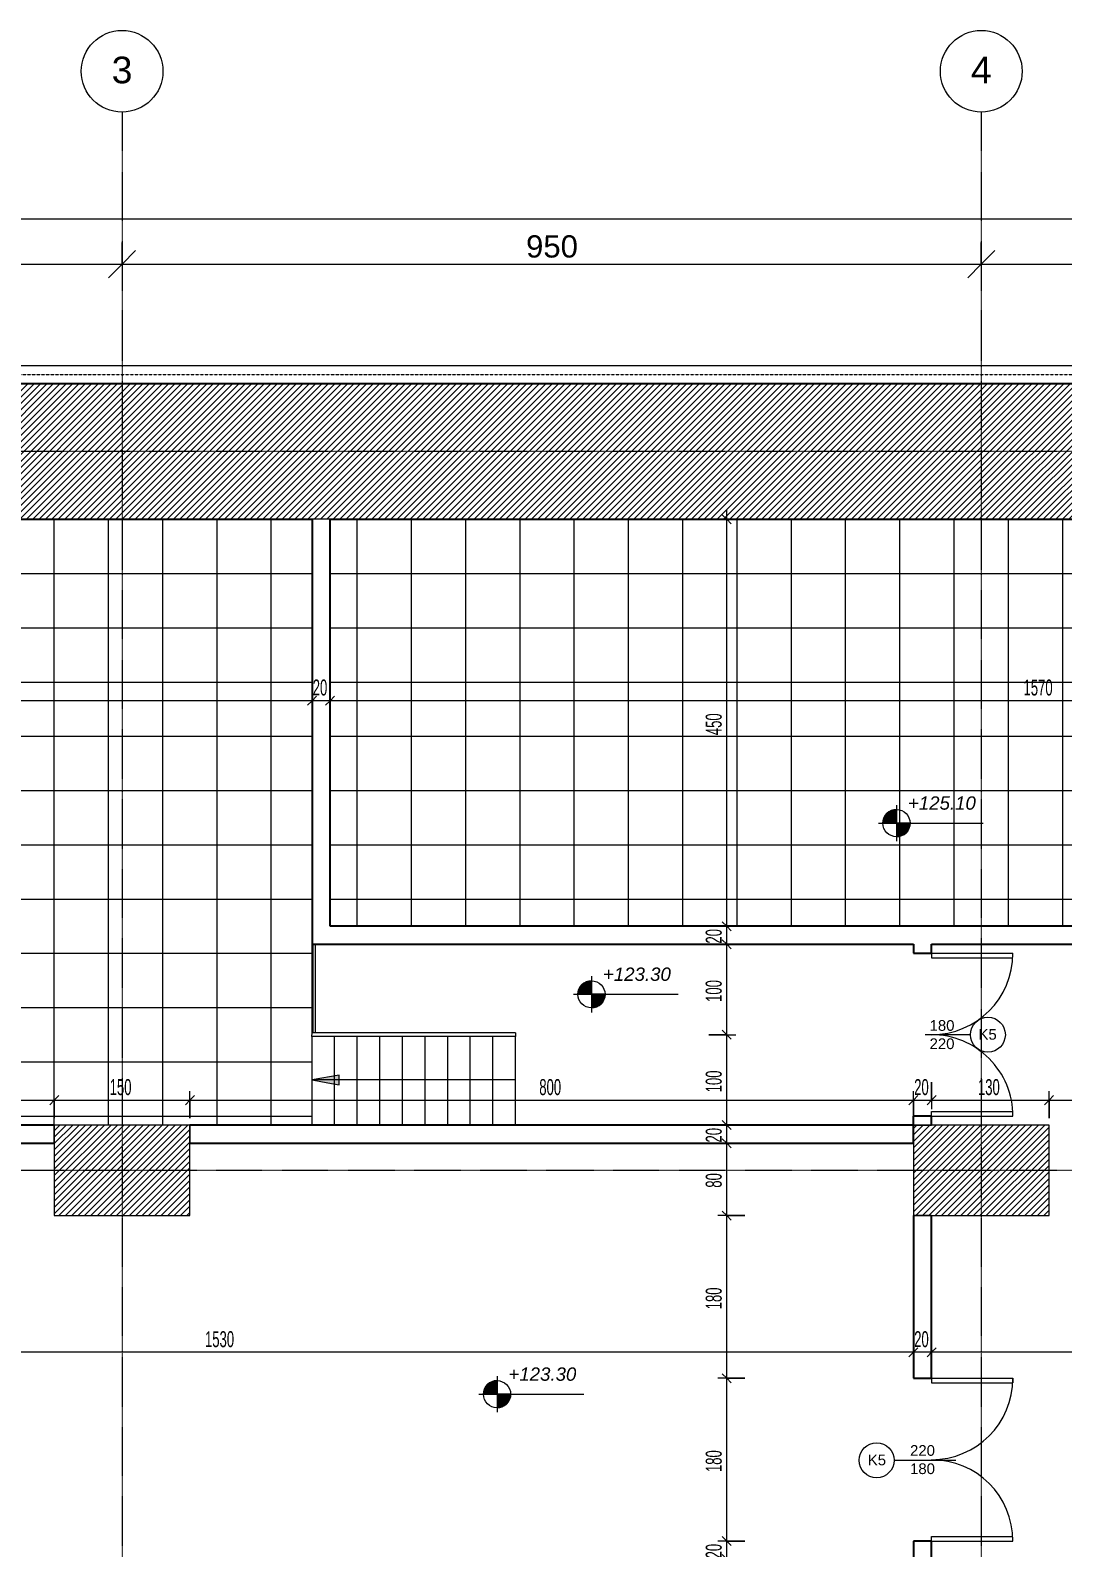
# Model space of a CAD drawing. Header units: centimetres. Extents: x -9345 to 11316, y -7197 to -3465.
# Drawn here: x 5664 to 6806, y -5278 to -3600 of the extents above; entities that cross this region are included whole.
import ezdxf

# ---------------------------------------------------------------- set-up
doc = ezdxf.new("R2010")
doc.units = ezdxf.units.CM
doc.linetypes.add('Grid Line 1_4_', pattern=[1.11125, 0.635, -0.15875, 0.15875, -0.15875])
doc.linetypes.add('Overhead', pattern=[0.396875, 0.238125, -0.15875])
for name, color, linetype, lineweight in [('A-ANNO-DIMS', 211, 'Continuous', 9), ('A-ANNO-DIMS-100', 211, 'Continuous', 9), ('A-DETL', 90, 'Continuous', 9), ('A-DOOR', 31, 'Continuous', 9), ('A-DOOR-IDEN', 31, 'Continuous', 9), ('A-FLOR', 192, 'Continuous', 9), ('A-FLOR-HRAL', 11, 'Continuous', 9), ('A-FLOR-OVHD', 1, 'Overhead', 9), ('A-FLOR-PATT', 8, 'Continuous', 9), ('A-WALL', 113, 'Continuous', 9), ('A-WALL-PATT', 111, 'Continuous', 25), ('G-ANNO-DIMS', 111, 'Continuous', 9), ('S-COLS', 52, 'Continuous', 9), ('S-GRID', 1, 'Continuous', 9), ('S-GRID-IDEN', 1, 'Continuous', 9), ('S-STRS', 31, 'Continuous', 9), ('S-STRS-ANNO', 31, 'Continuous', 9)]:
    doc.layers.add(name, color=color, linetype=linetype, lineweight=lineweight)
doc.styles.add('Arial_1', font='arial.ttf', dxfattribs={"height": 29.505988})
doc.styles.add('Arial_4', font='arial.ttf', dxfattribs={"height": 24.588323})
doc.styles.add('Arial_5', font='arial.ttf', dxfattribs={"height": 11.802395})
doc.styles.add('Arial_I', font='ariali.ttf', dxfattribs={"height": 14.752994})
doc.styles.add('Swis721 LtCn BT_1', font='swisscl.ttf', dxfattribs={"width": 0.8, "height": 17.639445})
doc.dimstyles.new('IUAS_DIMENSION_AXIS', dxfattribs={"dimscale": 30.48, "dimtxt": 25, "dimasz": 0.984252, "dimexe": 0.984252, "dimexo": 0.0625, "dimgap": 0, "dimtad": 1, "dimdec": 0, "dimzin": 0, "dimdsep": 46, "dimtxsty": 'Arial_4', "dimblk1": 'OBLIQUE', "dimblk2": 'OBLIQUE', "dimsah": 1, "dimcen": 0.09, "dimdle": 0.984252, "dimazin": 0, "dimtfac": 1, "dimtdec": 4, "dimtix": 1, "dimtmove": 0, "dimatfit": 3, "dimfxl": 0.787402, "dimfxlon": 1, "dimtvp": 1, "dimtolj": 1, "dimtzin": 0, "dimarcsym": 2})
doc.dimstyles.new('IUAS_DIMENSION_INSIDE_100_5', dxfattribs={"dimscale": 30.48, "dimtxt": 18, "dimasz": 0.328084, "dimexe": 0.328084, "dimexo": 0.0625, "dimgap": 0, "dimtad": 1, "dimdec": 0, "dimdsep": 46, "dimtxsty": 'Swis721 LtCn BT_1', "dimblk1": 'OBLIQUE', "dimblk2": 'OBLIQUE', "dimsah": 1, "dimcen": 0.09, "dimdle": 0.328084, "dimazin": 0, "dimtfac": 1, "dimtdec": 4, "dimtix": 1, "dimtmove": 0, "dimatfit": 3, "dimfxl": 0.656168, "dimfxlon": 1, "dimtvp": 1, "dimtolj": 1, "dimtzin": 0, "dimarcsym": 2})
pattern_1 = [(45, (10627.768, 0), (-3.535534, 3.535534), [])]

# ---------------------------------------------------------------- blocks, each defined once
blk = doc.blocks.new('M_Double-Flush - IUAS_A_DOOR_K5 _yangına dayanıklı saç kapı 180x220_-1640896-_123_30 TEKNİK KAT _ TECHNICAL LEVEL')
at = {"layer": 'A-DOOR', "lineweight": 18}
for p, q in [((-90, 100), (-84.9, 100)), ((-90, 10), (-90, 100)), ((-84.9, 10), (-84.9, 100)), ((84.9, 10), (84.9, 99.9)), ((90, 10), (90, 100)), ((-90, 10), (-84.9, 10)), ((90, 10), (84.9, 10))]:
    blk.add_line(p, q, dxfattribs=at)
at = {"layer": 'A-DOOR'}
for centre, start, end in [((-90, 10), 0, 90), ((90, 10), 90, 180)]:
    blk.add_arc(centre, 90, start, end, dxfattribs=at)
blk = doc.blocks.new('M_Double-Flush - IUAS_A_DOOR_K5 _yangına dayanıklı saç kapı 180x220_-1663293-_123_30 TEKNİK KAT _ TECHNICAL LEVEL')
at = {"layer": 'A-DOOR', "lineweight": 18}
for p, q in [((-90, -10), (-90, -100)), ((-90, -10), (-84.9, -10)), ((-84.9, -10), (-84.9, -100)), ((84.9, -10), (84.9, -99.9)), ((90, -10), (84.9, -10)), ((90, -10), (90, -100)), ((-90, -100), (-84.9, -100))]:
    blk.add_line(p, q, dxfattribs=at)
at = {"layer": 'A-DOOR'}
for centre, start, end in [((-90, -10), 270, 360), ((90, -10), 180, 270)]:
    blk.add_arc(centre, 90, start, end, dxfattribs=at)
blk = doc.blocks.new('Railing - Railing-1579676-_123_30 TEKNİK KAT _ TECHNICAL LEVEL')
at = {"layer": 'A-FLOR-HRAL'}
for p, q in [((-6095.8, 2586.7), (-6092, 2588.1)), ((-6012.8, 2377.5), (-6095.8, 2586.7)), ((-6009.1, 2379), (-6092, 2588.1)), ((-6009.1, 2379), (-6012.8, 2377.5))]:
    blk.add_line(p, q, dxfattribs=at)
blk = doc.blocks.new('Railing - Railing-1765263-_123_30 TEKNİK KAT _ TECHNICAL LEVEL')
at = {"layer": 'A-FLOR-HRAL'}
for p, q in [((-6000.5, 2623.4), (-6091.7, 2587.2)), ((-6090.6, 2584.4), (-5999.4, 2620.6))]:
    blk.add_line(p, q, dxfattribs=at)
blk = doc.blocks.new('Grid - IUAS_A_GRID_HEAD_4_5MM-1313285-_123_30 TEKNİK KAT _ TECHNICAL LEVEL')
at = {"layer": 'S-GRID-IDEN'}
blk.add_circle((0, 0), 0.452, dxfattribs=at)
blk = doc.blocks.new('DIMBLOCK325-_123_30 TEKNİK KAT _ TECHNICAL LEVEL')
at = {"layer": 'A-ANNO-DIMS-100', "transparency": 16777216}
for p, q in [((4880.8, -4802.9), (4880.8, -4772.9)), ((4880.8, -4782.9), (4885.8, -4777.9)), ((5690.8, -4802.9), (5690.8, -4772.9)), ((5690.8, -4782.9), (5695.8, -4777.9)), ((4880.8, -4782.9), (4875.8, -4787.9)), ((4880.8, -4782.9), (5690.8, -4782.9)), ((4880.8, -4782.9), (4880.8, -4802.9)), ((5690.8, -4782.9), (5685.8, -4787.9)), ((5690.8, -4782.9), (5690.8, -4802.9))]:
    blk.add_line(p, q, dxfattribs=at)
at = {"layer": 'A-ANNO-DIMS-100', "color": 0, "transparency": 16777216, "insert": (5272.1, -4759.6), "char_height": 17.64, "width": 32.914, "attachment_point": 1, "line_spacing_factor": 0.971848, "style": 'Swis721 LtCn BT_1'}
blk.add_mtext('810', dxfattribs=at)
blk = doc.blocks.new('_Oblique')
at = {"color": 0, "linetype": 'ByBlock', "lineweight": -2}
blk.add_line((-0.5, -0.5), (0.5, 0.5), dxfattribs=at)
blk = doc.blocks.new('DIMBLOCK326-_123_30 TEKNİK KAT _ TECHNICAL LEVEL')
at = {"layer": 'A-ANNO-DIMS-100', "transparency": 16777216}
for p, q in [((5690.8, -4802.9), (5690.8, -4772.9)), ((5690.8, -4782.9), (5695.8, -4777.9)), ((5840.8, -4802.9), (5840.8, -4772.9)), ((5840.8, -4782.9), (5845.8, -4777.9)), ((5690.8, -4782.9), (5685.8, -4787.9)), ((5690.8, -4782.9), (5840.8, -4782.9)), ((5690.8, -4782.9), (5690.8, -4802.9)), ((5840.8, -4782.9), (5835.8, -4787.9)), ((5840.8, -4782.9), (5840.8, -4802.9))]:
    blk.add_line(p, q, dxfattribs=at)
at = {"layer": 'A-ANNO-DIMS-100', "color": 0, "transparency": 16777216, "insert": (5752.1, -4759.6), "char_height": 17.64, "width": 32.914, "attachment_point": 1, "line_spacing_factor": 0.971848, "style": 'Swis721 LtCn BT_1'}
blk.add_mtext('150', dxfattribs=at)
blk = doc.blocks.new('DIMBLOCK327-_123_30 TEKNİK KAT _ TECHNICAL LEVEL')
at = {"layer": 'A-ANNO-DIMS-100', "transparency": 16777216}
for p, q in [((5840.8, -4802.9), (5840.8, -4772.9)), ((5840.8, -4782.9), (5845.8, -4777.9)), ((6640.8, -4802.9), (6640.8, -4772.9)), ((6640.8, -4782.9), (6645.8, -4777.9)), ((5840.8, -4782.9), (5835.8, -4787.9)), ((5840.8, -4782.9), (6640.8, -4782.9)), ((5840.8, -4782.9), (5840.8, -4802.9)), ((6640.8, -4782.9), (6635.8, -4787.9)), ((6640.8, -4782.9), (6640.8, -4802.9))]:
    blk.add_line(p, q, dxfattribs=at)
at = {"layer": 'A-ANNO-DIMS-100', "color": 0, "transparency": 16777216, "insert": (6227.1, -4759.6), "char_height": 17.64, "width": 32.914, "attachment_point": 1, "line_spacing_factor": 0.971848, "style": 'Swis721 LtCn BT_1'}
blk.add_mtext('800', dxfattribs=at)
blk = doc.blocks.new('DIMBLOCK328-_123_30 TEKNİK KAT _ TECHNICAL LEVEL')
at = {"layer": 'A-ANNO-DIMS-100', "transparency": 16777216}
for p, q in [((6660.8, -4762.9), (6660.8, -4792.9)), ((6660.8, -4782.9), (6660.8, -4762.9)), ((6640.8, -4802.9), (6640.8, -4772.9)), ((6640.8, -4782.9), (6645.8, -4777.9)), ((6660.8, -4782.9), (6665.8, -4777.9)), ((6640.8, -4782.9), (6635.8, -4787.9)), ((6640.8, -4782.9), (6660.8, -4782.9)), ((6640.8, -4782.9), (6640.8, -4802.9)), ((6660.8, -4782.9), (6655.8, -4787.9))]:
    blk.add_line(p, q, dxfattribs=at)
at = {"layer": 'A-ANNO-DIMS-100', "color": 0, "transparency": 16777216, "insert": (6641.6, -4759.6), "char_height": 17.64, "width": 21.943, "attachment_point": 1, "line_spacing_factor": 0.971848, "style": 'Swis721 LtCn BT_1'}
blk.add_mtext('20', dxfattribs=at)
blk = doc.blocks.new('DIMBLOCK329-_123_30 TEKNİK KAT _ TECHNICAL LEVEL')
at = {"layer": 'A-ANNO-DIMS-100', "transparency": 16777216}
for p, q in [((6660.8, -4762.9), (6660.8, -4792.9)), ((6660.8, -4782.9), (6660.8, -4762.9)), ((6660.8, -4782.9), (6665.8, -4777.9)), ((6790.8, -4802.9), (6790.8, -4772.9)), ((6790.8, -4782.9), (6795.8, -4777.9)), ((6660.8, -4782.9), (6655.8, -4787.9)), ((6660.8, -4782.9), (6790.8, -4782.9)), ((6790.8, -4782.9), (6785.8, -4787.9)), ((6790.8, -4782.9), (6790.8, -4802.9))]:
    blk.add_line(p, q, dxfattribs=at)
at = {"layer": 'A-ANNO-DIMS-100', "color": 0, "transparency": 16777216, "insert": (6712.1, -4759.6), "char_height": 17.64, "width": 32.914, "attachment_point": 1, "line_spacing_factor": 0.971848, "style": 'Swis721 LtCn BT_1'}
blk.add_mtext('130', dxfattribs=at)
blk = doc.blocks.new('DIMBLOCK330-_123_30 TEKNİK KAT _ TECHNICAL LEVEL')
at = {"layer": 'A-ANNO-DIMS-100', "transparency": 16777216}
for p, q in [((6885.8, -4762.9), (6885.8, -4792.9)), ((6885.8, -4782.9), (6885.8, -4762.9)), ((6790.8, -4802.9), (6790.8, -4772.9)), ((6790.8, -4782.9), (6795.8, -4777.9)), ((6885.8, -4782.9), (6890.8, -4777.9)), ((6790.8, -4782.9), (6785.8, -4787.9)), ((6790.8, -4782.9), (6885.8, -4782.9)), ((6790.8, -4782.9), (6790.8, -4802.9)), ((6885.8, -4782.9), (6880.8, -4787.9))]:
    blk.add_line(p, q, dxfattribs=at)
at = {"layer": 'A-ANNO-DIMS-100', "color": 0, "transparency": 16777216, "insert": (6829.1, -4759.6), "char_height": 17.64, "width": 21.943, "attachment_point": 1, "line_spacing_factor": 0.971848, "style": 'Swis721 LtCn BT_1'}
blk.add_mtext('95', dxfattribs=at)
blk = doc.blocks.new('DIMBLOCK402-_123_30 TEKNİK KAT _ TECHNICAL LEVEL')
at = {"layer": 'A-ANNO-DIMS-100', "transparency": 16777216}
for p, q in [((6434.4, -5270.5), (6429.4, -5265.5)), ((6454.4, -5270.5), (6424.4, -5270.5)), ((6434.4, -5290.5), (6429.4, -5285.5)), ((6434.4, -5290.5), (6434.4, -5270.5)), ((6434.4, -5270.5), (6439.4, -5275.5)), ((6434.4, -5270.5), (6454.4, -5270.5)), ((6414.4, -5290.5), (6444.4, -5290.5)), ((6434.4, -5290.5), (6414.4, -5290.5)), ((6434.4, -5290.5), (6439.4, -5295.5))]:
    blk.add_line(p, q, dxfattribs=at)
at = {"layer": 'A-ANNO-DIMS-100', "color": 0, "transparency": 16777216, "insert": (6411.1, -5289.7), "char_height": 17.64, "width": 21.943, "attachment_point": 1, "rotation": 90, "line_spacing_factor": 0.971848, "style": 'Swis721 LtCn BT_1'}
blk.add_mtext('20', dxfattribs=at)
blk = doc.blocks.new('DIMBLOCK403-_123_30 TEKNİK KAT _ TECHNICAL LEVEL')
at = {"layer": 'A-ANNO-DIMS-100', "transparency": 16777216}
for p, q in [((6454.4, -5090.5), (6424.4, -5090.5)), ((6434.4, -5090.5), (6429.4, -5085.5)), ((6434.4, -5270.5), (6434.4, -5090.5)), ((6434.4, -5090.5), (6439.4, -5095.5)), ((6434.4, -5090.5), (6454.4, -5090.5)), ((6434.4, -5270.5), (6429.4, -5265.5)), ((6454.4, -5270.5), (6424.4, -5270.5)), ((6434.4, -5270.5), (6439.4, -5275.5)), ((6434.4, -5270.5), (6454.4, -5270.5))]:
    blk.add_line(p, q, dxfattribs=at)
at = {"layer": 'A-ANNO-DIMS-100', "color": 0, "transparency": 16777216, "insert": (6411.1, -5194.2), "char_height": 17.64, "width": 32.914, "attachment_point": 1, "rotation": 90, "line_spacing_factor": 0.971848, "style": 'Swis721 LtCn BT_1'}
blk.add_mtext('180', dxfattribs=at)
blk = doc.blocks.new('DIMBLOCK404-_123_30 TEKNİK KAT _ TECHNICAL LEVEL')
at = {"layer": 'A-ANNO-DIMS-100', "transparency": 16777216}
for p, q in [((6454.4, -4910.5), (6424.4, -4910.5)), ((6434.4, -4910.5), (6429.4, -4905.5)), ((6434.4, -5090.5), (6434.4, -4910.5)), ((6434.4, -4910.5), (6439.4, -4915.5)), ((6434.4, -4910.5), (6454.4, -4910.5)), ((6454.4, -5090.5), (6424.4, -5090.5)), ((6434.4, -5090.5), (6429.4, -5085.5)), ((6434.4, -5090.5), (6439.4, -5095.5)), ((6434.4, -5090.5), (6454.4, -5090.5))]:
    blk.add_line(p, q, dxfattribs=at)
at = {"layer": 'A-ANNO-DIMS-100', "color": 0, "transparency": 16777216, "insert": (6411.1, -5014.2), "char_height": 17.64, "width": 32.914, "attachment_point": 1, "rotation": 90, "line_spacing_factor": 0.971848, "style": 'Swis721 LtCn BT_1'}
blk.add_mtext('180', dxfattribs=at)
blk = doc.blocks.new('DIMBLOCK405-_123_30 TEKNİK KAT _ TECHNICAL LEVEL')
at = {"layer": 'A-ANNO-DIMS-100', "transparency": 16777216}
for p, q in [((6414.4, -4830.5), (6444.4, -4830.5)), ((6434.4, -4830.5), (6414.4, -4830.5)), ((6434.4, -4830.5), (6429.4, -4825.5)), ((6434.4, -4910.5), (6434.4, -4830.5)), ((6434.4, -4830.5), (6439.4, -4835.5)), ((6454.4, -4910.5), (6424.4, -4910.5)), ((6434.4, -4910.5), (6429.4, -4905.5)), ((6434.4, -4910.5), (6439.4, -4915.5)), ((6434.4, -4910.5), (6454.4, -4910.5))]:
    blk.add_line(p, q, dxfattribs=at)
at = {"layer": 'A-ANNO-DIMS-100', "color": 0, "transparency": 16777216, "insert": (6411.1, -4879.7), "char_height": 17.64, "width": 21.943, "attachment_point": 1, "rotation": 90, "line_spacing_factor": 0.971848, "style": 'Swis721 LtCn BT_1'}
blk.add_mtext('80', dxfattribs=at)
blk = doc.blocks.new('DIMBLOCK406-_123_30 TEKNİK KAT _ TECHNICAL LEVEL')
at = {"layer": 'A-ANNO-DIMS-100', "transparency": 16777216}
for p, q in [((6414.4, -4810.5), (6444.4, -4810.5)), ((6434.4, -4810.5), (6414.4, -4810.5)), ((6434.4, -4810.5), (6429.4, -4805.5)), ((6434.4, -4830.5), (6434.4, -4810.5)), ((6434.4, -4810.5), (6439.4, -4815.5)), ((6414.4, -4830.5), (6444.4, -4830.5)), ((6434.4, -4830.5), (6414.4, -4830.5)), ((6434.4, -4830.5), (6429.4, -4825.5)), ((6434.4, -4830.5), (6439.4, -4835.5))]:
    blk.add_line(p, q, dxfattribs=at)
at = {"layer": 'A-ANNO-DIMS-100', "color": 0, "transparency": 16777216, "insert": (6411.1, -4829.7), "char_height": 17.64, "width": 21.943, "attachment_point": 1, "rotation": 90, "line_spacing_factor": 0.971848, "style": 'Swis721 LtCn BT_1'}
blk.add_mtext('20', dxfattribs=at)
blk = doc.blocks.new('DIMBLOCK407-_123_30 TEKNİK KAT _ TECHNICAL LEVEL')
at = {"layer": 'A-ANNO-DIMS-100', "transparency": 16777216}
for p, q in [((6414.4, -4710.5), (6444.4, -4710.5)), ((6434.4, -4710.5), (6414.4, -4710.5)), ((6434.4, -4710.5), (6429.4, -4705.5)), ((6434.4, -4810.5), (6434.4, -4710.5)), ((6434.4, -4710.5), (6439.4, -4715.5)), ((6414.4, -4810.5), (6444.4, -4810.5)), ((6434.4, -4810.5), (6414.4, -4810.5)), ((6434.4, -4810.5), (6429.4, -4805.5)), ((6434.4, -4810.5), (6439.4, -4815.5))]:
    blk.add_line(p, q, dxfattribs=at)
at = {"layer": 'A-ANNO-DIMS-100', "color": 0, "transparency": 16777216, "insert": (6411.1, -4774.2), "char_height": 17.64, "width": 32.914, "attachment_point": 1, "rotation": 90, "line_spacing_factor": 0.971848, "style": 'Swis721 LtCn BT_1'}
blk.add_mtext('100', dxfattribs=at)
blk = doc.blocks.new('DIMBLOCK408-_123_30 TEKNİK KAT _ TECHNICAL LEVEL')
at = {"layer": 'A-ANNO-DIMS-100', "transparency": 16777216}
for p, q in [((6414.4, -4610.5), (6444.4, -4610.5)), ((6434.4, -4610.5), (6414.4, -4610.5)), ((6434.4, -4610.5), (6429.4, -4605.5)), ((6434.4, -4710.5), (6434.4, -4610.5)), ((6434.4, -4610.5), (6439.4, -4615.5)), ((6414.4, -4710.5), (6444.4, -4710.5)), ((6434.4, -4710.5), (6414.4, -4710.5)), ((6434.4, -4710.5), (6429.4, -4705.5)), ((6434.4, -4710.5), (6439.4, -4715.5))]:
    blk.add_line(p, q, dxfattribs=at)
at = {"layer": 'A-ANNO-DIMS-100', "color": 0, "transparency": 16777216, "insert": (6411.1, -4674.2), "char_height": 17.64, "width": 32.914, "attachment_point": 1, "rotation": 90, "line_spacing_factor": 0.971848, "style": 'Swis721 LtCn BT_1'}
blk.add_mtext('100', dxfattribs=at)
blk = doc.blocks.new('DIMBLOCK409-_123_30 TEKNİK KAT _ TECHNICAL LEVEL')
at = {"layer": 'A-ANNO-DIMS-100', "transparency": 16777216}
for p, q in [((6414.4, -4590.5), (6444.4, -4590.5)), ((6434.4, -4590.5), (6414.4, -4590.5)), ((6434.4, -4590.5), (6429.4, -4585.5)), ((6434.4, -4610.5), (6434.4, -4590.5)), ((6434.4, -4590.5), (6439.4, -4595.5)), ((6414.4, -4610.5), (6444.4, -4610.5)), ((6434.4, -4610.5), (6414.4, -4610.5)), ((6434.4, -4610.5), (6429.4, -4605.5)), ((6434.4, -4610.5), (6439.4, -4615.5))]:
    blk.add_line(p, q, dxfattribs=at)
at = {"layer": 'A-ANNO-DIMS-100', "color": 0, "transparency": 16777216, "insert": (6411.1, -4609.7), "char_height": 17.64, "width": 21.943, "attachment_point": 1, "rotation": 90, "line_spacing_factor": 0.971848, "style": 'Swis721 LtCn BT_1'}
blk.add_mtext('20', dxfattribs=at)
blk = doc.blocks.new('DIMBLOCK410-_123_30 TEKNİK KAT _ TECHNICAL LEVEL')
at = {"layer": 'A-ANNO-DIMS-100', "transparency": 16777216}
for p, q in [((6414.4, -4140.5), (6444.4, -4140.5)), ((6434.4, -4140.5), (6414.4, -4140.5)), ((6434.4, -4140.5), (6429.4, -4135.5)), ((6434.4, -4590.5), (6434.4, -4130.5)), ((6434.4, -4140.5), (6439.4, -4145.5)), ((6414.4, -4590.5), (6444.4, -4590.5)), ((6434.4, -4590.5), (6414.4, -4590.5)), ((6434.4, -4590.5), (6429.4, -4585.5)), ((6434.4, -4590.5), (6439.4, -4595.5))]:
    blk.add_line(p, q, dxfattribs=at)
at = {"layer": 'A-ANNO-DIMS-100', "color": 0, "transparency": 16777216, "insert": (6411.1, -4379.2), "char_height": 17.64, "width": 32.914, "attachment_point": 1, "rotation": 90, "line_spacing_factor": 0.971848, "style": 'Swis721 LtCn BT_1'}
blk.add_mtext('450', dxfattribs=at)
blk = doc.blocks.new('DIMBLOCK435-_123_30 TEKNİK KAT _ TECHNICAL LEVEL')
at = {"layer": 'A-ANNO-DIMS-100', "transparency": 16777216}
for p, q in [((6660.8, -5061.7), (6655.8, -5066.7)), ((6660.8, -5081.7), (6660.8, -5051.7)), ((6660.8, -5061.7), (6665.8, -5056.7)), ((7095.8, -5061.7), (6660.8, -5061.7)), ((6660.8, -5061.7), (6660.8, -5081.7)), ((7095.8, -5061.7), (7090.8, -5066.7)), ((7095.8, -5081.7), (7095.8, -5051.7)), ((7095.8, -5061.7), (7100.8, -5056.7)), ((7095.8, -5061.7), (7095.8, -5081.7))]:
    blk.add_line(p, q, dxfattribs=at)
at = {"layer": 'A-ANNO-DIMS-100', "color": 0, "transparency": 16777216, "insert": (6864.6, -5038.4), "char_height": 17.64, "width": 32.914, "attachment_point": 1, "line_spacing_factor": 0.971848, "style": 'Swis721 LtCn BT_1'}
blk.add_mtext('435', dxfattribs=at)
blk = doc.blocks.new('DIMBLOCK436-_123_30 TEKNİK KAT _ TECHNICAL LEVEL')
at = {"layer": 'A-ANNO-DIMS-100', "transparency": 16777216}
for p, q in [((6640.8, -5061.7), (6635.8, -5066.7)), ((6640.8, -5081.7), (6640.8, -5051.7)), ((6640.8, -5061.7), (6645.8, -5056.7)), ((6660.8, -5061.7), (6640.8, -5061.7)), ((6640.8, -5061.7), (6640.8, -5081.7)), ((6660.8, -5061.7), (6655.8, -5066.7)), ((6660.8, -5081.7), (6660.8, -5051.7)), ((6660.8, -5061.7), (6665.8, -5056.7)), ((6660.8, -5061.7), (6660.8, -5081.7))]:
    blk.add_line(p, q, dxfattribs=at)
at = {"layer": 'A-ANNO-DIMS-100', "color": 0, "transparency": 16777216, "insert": (6641.6, -5038.4), "char_height": 17.64, "width": 21.943, "attachment_point": 1, "line_spacing_factor": 0.971848, "style": 'Swis721 LtCn BT_1'}
blk.add_mtext('20', dxfattribs=at)
blk = doc.blocks.new('DIMBLOCK437-_123_30 TEKNİK KAT _ TECHNICAL LEVEL')
at = {"layer": 'A-ANNO-DIMS-100', "transparency": 16777216}
for p, q in [((5110.8, -5061.7), (5105.8, -5066.7)), ((5110.8, -5081.7), (5110.8, -5051.7)), ((5110.8, -5061.7), (5115.8, -5056.7)), ((6640.8, -5061.7), (5110.8, -5061.7)), ((5110.8, -5061.7), (5110.8, -5081.7)), ((6640.8, -5061.7), (6635.8, -5066.7)), ((6640.8, -5081.7), (6640.8, -5051.7)), ((6640.8, -5061.7), (6645.8, -5056.7)), ((6640.8, -5061.7), (6640.8, -5081.7))]:
    blk.add_line(p, q, dxfattribs=at)
at = {"layer": 'A-ANNO-DIMS-100', "color": 0, "transparency": 16777216, "insert": (5857.5, -5038.4), "char_height": 17.64, "width": 43.886, "attachment_point": 1, "line_spacing_factor": 0.971848, "style": 'Swis721 LtCn BT_1'}
blk.add_mtext('1530', dxfattribs=at)
blk = doc.blocks.new('DIMBLOCK460-_123_30 TEKNİK KAT _ TECHNICAL LEVEL')
at = {"layer": 'A-ANNO-DIMS-100', "transparency": 16777216}
for p, q in [((5995.8, -4341.1), (5990.8, -4346.1)), ((5995.8, -4361.1), (5995.8, -4331.1)), ((5995.8, -4341.1), (6000.8, -4336.1)), ((7565.8, -4341.1), (5995.8, -4341.1)), ((5995.8, -4341.1), (5995.8, -4361.1)), ((7565.8, -4341.1), (7560.8, -4346.1)), ((7565.8, -4361.1), (7565.8, -4331.1)), ((7565.8, -4341.1), (7570.8, -4336.1)), ((7565.8, -4341.1), (7565.8, -4361.1))]:
    blk.add_line(p, q, dxfattribs=at)
at = {"layer": 'A-ANNO-DIMS-100', "color": 0, "transparency": 16777216, "insert": (6762.5, -4317.7), "char_height": 17.64, "width": 43.886, "attachment_point": 1, "line_spacing_factor": 0.971848, "style": 'Swis721 LtCn BT_1'}
blk.add_mtext('1570', dxfattribs=at)
blk = doc.blocks.new('DIMBLOCK461-_123_30 TEKNİK KAT _ TECHNICAL LEVEL')
at = {"layer": 'A-ANNO-DIMS-100', "transparency": 16777216}
for p, q in [((5975.8, -4341.1), (5970.8, -4346.1)), ((5975.8, -4361.1), (5975.8, -4331.1)), ((5975.8, -4341.1), (5980.8, -4336.1)), ((5995.8, -4341.1), (5975.8, -4341.1)), ((5975.8, -4341.1), (5975.8, -4361.1)), ((5995.8, -4341.1), (5990.8, -4346.1)), ((5995.8, -4361.1), (5995.8, -4331.1)), ((5995.8, -4341.1), (6000.8, -4336.1)), ((5995.8, -4341.1), (5995.8, -4361.1))]:
    blk.add_line(p, q, dxfattribs=at)
at = {"layer": 'A-ANNO-DIMS-100', "color": 0, "transparency": 16777216, "insert": (5976.6, -4317.7), "char_height": 17.64, "width": 21.943, "attachment_point": 1, "line_spacing_factor": 0.971848, "style": 'Swis721 LtCn BT_1'}
blk.add_mtext('20', dxfattribs=at)
blk = doc.blocks.new('DIMBLOCK462-_123_30 TEKNİK KAT _ TECHNICAL LEVEL')
at = {"layer": 'A-ANNO-DIMS-100', "transparency": 16777216}
for p, q in [((4730.8, -4341.1), (4725.8, -4346.1)), ((4730.8, -4361.1), (4730.8, -4331.1)), ((4730.8, -4341.1), (4735.8, -4336.1)), ((5975.8, -4341.1), (4730.8, -4341.1)), ((4730.8, -4341.1), (4730.8, -4361.1)), ((5975.8, -4341.1), (5970.8, -4346.1)), ((5975.8, -4361.1), (5975.8, -4331.1)), ((5975.8, -4341.1), (5980.8, -4336.1)), ((5975.8, -4341.1), (5975.8, -4361.1))]:
    blk.add_line(p, q, dxfattribs=at)
at = {"layer": 'A-ANNO-DIMS-100', "color": 0, "transparency": 16777216, "insert": (5335, -4317.7), "char_height": 17.64, "width": 43.886, "attachment_point": 1, "line_spacing_factor": 0.971848, "style": 'Swis721 LtCn BT_1'}
blk.add_mtext('1245', dxfattribs=at)
blk = doc.blocks.new('DIMBLOCK536-_123_30 TEKNİK KAT _ TECHNICAL LEVEL')
at = {"layer": 'A-ANNO-DIMS-100', "transparency": 16777216}
for p, q in [((4805.8, -3834.3), (4805.8, -3888.3)), ((4805.8, -3858.3), (4805.8, -3834.3)), ((5765.8, -3834.3), (5765.8, -3888.3)), ((5765.8, -3858.3), (5765.8, -3834.3)), ((4805.8, -3858.3), (4790.8, -3873.3)), ((4805.8, -3858.3), (4820.8, -3843.3)), ((4805.8, -3858.3), (5765.8, -3858.3)), ((5765.8, -3858.3), (5750.8, -3873.3)), ((5765.8, -3858.3), (5780.8, -3843.3))]:
    blk.add_line(p, q, dxfattribs=at)
at = {"layer": 'A-ANNO-DIMS-100', "color": 0, "transparency": 16777216, "insert": (5257.5, -3826.4), "char_height": 24.59, "width": 67.846, "attachment_point": 1, "line_spacing_factor": 0.938532, "style": 'Arial_4'}
blk.add_mtext('960', dxfattribs=at)
blk = doc.blocks.new('DIMBLOCK537-_123_30 TEKNİK KAT _ TECHNICAL LEVEL')
at = {"layer": 'A-ANNO-DIMS-100', "transparency": 16777216}
for p, q in [((5765.8, -3834.3), (5765.8, -3888.3)), ((5765.8, -3858.3), (5765.8, -3834.3)), ((6715.8, -3834.3), (6715.8, -3888.3)), ((6715.8, -3858.3), (6715.8, -3834.3)), ((5765.8, -3858.3), (5750.8, -3873.3)), ((5765.8, -3858.3), (5780.8, -3843.3)), ((5765.8, -3858.3), (6715.8, -3858.3)), ((6715.8, -3858.3), (6700.8, -3873.3)), ((6715.8, -3858.3), (6730.8, -3843.3))]:
    blk.add_line(p, q, dxfattribs=at)
at = {"layer": 'A-ANNO-DIMS-100', "color": 0, "transparency": 16777216, "insert": (6212.5, -3826.4), "char_height": 24.59, "width": 67.846, "attachment_point": 1, "line_spacing_factor": 0.938532, "style": 'Arial_4'}
blk.add_mtext('950', dxfattribs=at)
blk = doc.blocks.new('DIMBLOCK538-_123_30 TEKNİK KAT _ TECHNICAL LEVEL')
at = {"layer": 'A-ANNO-DIMS-100', "transparency": 16777216}
for p, q in [((6715.8, -3834.3), (6715.8, -3888.3)), ((6715.8, -3858.3), (6715.8, -3834.3)), ((7515.8, -3834.3), (7515.8, -3888.3)), ((7515.8, -3858.3), (7515.8, -3834.3)), ((6715.8, -3858.3), (6700.8, -3873.3)), ((6715.8, -3858.3), (6730.8, -3843.3)), ((6715.8, -3858.3), (7515.8, -3858.3)), ((7515.8, -3858.3), (7500.8, -3873.3)), ((7515.8, -3858.3), (7530.8, -3843.3))]:
    blk.add_line(p, q, dxfattribs=at)
at = {"layer": 'A-ANNO-DIMS-100', "color": 0, "transparency": 16777216, "insert": (7087.5, -3826.4), "char_height": 24.59, "width": 67.846, "attachment_point": 1, "line_spacing_factor": 0.938532, "style": 'Arial_4'}
blk.add_mtext('800', dxfattribs=at)
blk = doc.blocks.new('DIMBLOCK543-_123_30 TEKNİK KAT _ TECHNICAL LEVEL')
at = {"layer": 'A-ANNO-DIMS-100', "transparency": 16777216}
for p, q in [((3815.8, -3832.3), (3815.8, -3778.3)), ((9965.8, -3832.3), (9965.8, -3778.3)), ((3785.8, -3808.3), (9995.8, -3808.3)), ((3815.8, -3808.3), (3800.8, -3823.3)), ((3815.8, -3808.3), (3830.8, -3793.3)), ((3815.8, -3808.3), (3815.8, -3832.3)), ((9965.8, -3808.3), (9950.8, -3823.3)), ((9965.8, -3808.3), (9980.8, -3793.3)), ((9965.8, -3808.3), (9965.8, -3832.3))]:
    blk.add_line(p, q, dxfattribs=at)
at = {"layer": 'A-ANNO-DIMS-100', "color": 0, "transparency": 16777216, "insert": (6853.1, -3776.4), "char_height": 24.59, "width": 90.462, "attachment_point": 1, "line_spacing_factor": 0.938532, "style": 'Arial_4'}
blk.add_mtext('6150', dxfattribs=at)
blk = doc.blocks.new('Spot Elevations - IUAS_A_PLAN_ELEVATION-1314357-_123_30 TEKNİK KAT _ TECHNICAL LEVEL')
at = {"layer": 'G-ANNO-DIMS'}
h = blk.add_hatch(color=256, dxfattribs=at)
edge = h.paths.add_edge_path(flags=0)
edge.add_line((0, 0), (-0.15, 0))
edge.add_arc((0, 0), 0.15, 90, 180, ccw=False)
edge.add_line((0, 0.15), (0, 0))
h = blk.add_hatch(color=256, dxfattribs=at)
edge = h.paths.add_edge_path(flags=0)
edge.add_line((0, 0), (0.15, 0))
edge.add_arc((0, 0), 0.15, 270, 360, ccw=False)
edge.add_line((0, -0.15), (0, 0))
for p, q in [((0, 0.2), (0, -0.2)), ((-0.2, 0), (0.96, 0)), ((-0.15, 0), (0, 0)), ((0, 0), (0, 0.15)), ((0, 0), (0, -0.15)), ((0.15, 0), (0, 0))]:
    blk.add_line(p, q, dxfattribs=at)
blk.add_circle((0, 0), 0.15, dxfattribs=at)
for start, end in [(90, 180), (270, 360)]:
    blk.add_arc((0, 0), 0.15, start, end, dxfattribs=at)
blk = doc.blocks.new('C_2mm - TR_Kapi_pozu_04_saga_uste_2mm-519964-_123_30 TEKNİK KAT _ TECHNICAL LEVEL')
at = {"layer": 'A-DOOR-IDEN'}
blk.add_line((0.315, 0), (-0.185, 0), dxfattribs=at)
blk.add_circle((0.508, 0), 0.193, dxfattribs=at)
blk = doc.blocks.new('DOOR TAG SOLA C_2mm - TR_Kapi_pozu_04_saga_uste_2mm-1642461-_123_30 TEKNİK KAT _ TECHNICAL LEVEL')
at = {"layer": 'A-DOOR-IDEN'}
blk.add_line((-0.314, -0.007), (0.367, -0.006), dxfattribs=at)
blk.add_circle((-0.507, -0.007), 0.193, dxfattribs=at)

msp = doc.modelspace()

# ---------------------------------------------------------------- hatches: boundary and pattern name
at = {"layer": 'A-FLOR-PATT'}
h = msp.add_hatch(dxfattribs=at)
h.set_pattern_fill('FP_8', color=256, style=0, pattern_type=2)
h.set_pattern_definition([(270, (5150.785, -4200.53), (60, 4e-15), []), (0, (5150.785, -4200.53), (0, 60), [])])
h.paths.add_polyline_path([(5975.8, -4810.5), (5975.8, -4140.5), (4730.8, -4140.5), (4730.8, -4810.5), (5879, -4810.5)], flags=0)
h = msp.add_hatch(dxfattribs=at)
h.set_pattern_fill('FP_9', color=256, style=0, pattern_type=2)
h.set_pattern_definition([(270, (-5074.215, -9720.527), (60, 4e-15), []), (0, (-5074.215, -9720.527), (0, 60), [])])
h.paths.add_polyline_path([(6865.8, -4590.5), (6865.8, -4440.5), (7340.8, -4440.5), (7340.8, -4590.5), (7565.8, -4590.5), (7565.8, -4140.5), (5995.8, -4140.5), (5995.8, -4590.5), (6793.7, -4590.5)], flags=0)
at = {"layer": 'A-WALL-PATT', "lineweight": 9}
h = msp.add_hatch(dxfattribs=at)
h.set_pattern_fill('FP_7', color=256, style=0, pattern_type=2)
h.set_pattern_definition(pattern_1)
h.paths.add_polyline_path([(4964.3, -4140.5), (9815.8, -4140.5), (9815.8, -3990.5), (3815.8, -3990.5), (3815.8, -4140.5), (3965.8, -4140.5)], flags=0)
at = {"layer": 'S-COLS'}
h = msp.add_hatch(dxfattribs=at)
h.set_pattern_fill('FP_7', color=256, style=0, pattern_type=2)
h.set_pattern_definition(pattern_1)
h.paths.add_polyline_path([(5690.8, -4910.5), (5840.8, -4910.5), (5840.8, -4810.5), (5690.8, -4810.5), (5690.8, -4830.5)], flags=0)
h = msp.add_hatch(dxfattribs=at)
h.set_pattern_fill('FP_7', color=256, style=0, pattern_type=2)
h.set_pattern_definition(pattern_1)
h.paths.add_polyline_path([(6790.8, -4910.5), (6790.8, -4810.5), (6640.8, -4810.5), (6640.8, -4910.5), (6660.8, -4910.5)], flags=0)
at = {"layer": 'S-STRS-ANNO'}
msp.add_hatch(color=256, dxfattribs=at).paths.add_polyline_path([(6005.8, -4765.8), (6005.8, -4755.2), (5975.8, -4760.5), (5993.3, -4763.6)], flags=0)

# ---------------------------------------------------------------- linework, layer by layer
at = {"layer": 'A-DETL'}
msp.add_line((3795.8, -3970.5), (9985.8, -3970.5), dxfattribs=at)
at = {"layer": 'A-FLOR'}
for p, q in [((5975.8, -4708.6), (5975.8, -4610.5)), ((5975.8, -4810.5), (5975.8, -4712.6))]:
    msp.add_line(p, q, dxfattribs=at)
at = {"layer": 'A-FLOR-OVHD'}
msp.add_line((3805.8, -3980.5), (9975.8, -3980.5), dxfattribs=at)
at = {"layer": 'A-WALL', "lineweight": 25}
for p, q in [((9965.8, -3990.5), (3815.8, -3990.5)), ((3965.8, -4140.5), (5975.8, -4140.5)), ((5975.8, -4140.5), (5975.8, -4610.5)), ((5995.8, -4140.5), (7565.8, -4140.5)), ((5995.8, -4590.5), (5995.8, -4140.5)), ((6885.8, -4590.5), (5995.8, -4590.5)), ((5975.8, -4610.5), (6640.8, -4610.5)), ((6640.8, -4610.5), (6640.8, -4620.5)), ((6660.8, -4620.5), (6660.8, -4610.5)), ((6660.8, -4610.5), (6885.8, -4610.5)), ((6640.8, -4620.5), (6660.8, -4620.5)), ((5690.8, -4810.5), (4880.8, -4810.5)), ((6640.8, -4810.5), (5840.8, -4810.5)), ((6660.8, -4800.5), (6640.8, -4800.5)), ((6640.8, -4830.5), (6640.8, -4800.5)), ((6660.8, -4810.5), (6660.8, -4800.5)), ((4880.8, -4830.5), (5690.8, -4830.5)), ((5840.8, -4830.5), (6640.8, -4830.5)), ((6640.8, -4910.5), (6640.8, -5090.5)), ((6660.8, -5090.5), (6660.8, -4910.5)), ((6640.8, -5090.5), (6660.8, -5090.5)), ((6640.8, -5270.5), (6640.8, -5290.5)), ((6660.8, -5270.5), (6640.8, -5270.5)), ((6660.8, -5480.5), (6660.8, -5270.5))]:
    msp.add_line(p, q, dxfattribs=at)
at = {"layer": 'A-WALL'}
for p, q in [((5995.8, -4140.5), (5975.8, -4140.5)), ((5690.8, -4830.5), (5690.8, -4810.5)), ((5840.8, -4810.5), (5840.8, -4830.5)), ((6640.8, -4810.5), (6660.8, -4810.5)), ((6660.8, -4910.5), (6640.8, -4910.5))]:
    msp.add_line(p, q, dxfattribs=at)
at = {"layer": 'S-COLS'}
for p, q in [((5840.8, -4810.5), (5690.8, -4810.5)), ((5690.8, -4810.5), (5690.8, -4830.5)), ((5840.8, -4830.5), (5840.8, -4810.5)), ((6660.8, -4810.5), (6640.8, -4810.5)), ((6640.8, -4810.5), (6640.8, -4910.5)), ((6790.8, -4810.5), (6660.8, -4810.5)), ((6790.8, -4910.5), (6790.8, -4810.5)), ((5690.8, -4830.5), (5690.8, -4910.5)), ((5840.8, -4910.5), (5840.8, -4830.5)), ((5690.8, -4910.5), (5840.8, -4910.5)), ((6640.8, -4910.5), (6660.8, -4910.5)), ((6660.8, -4910.5), (6790.8, -4910.5))]:
    msp.add_line(p, q, dxfattribs=at)
at = {"layer": 'S-GRID', "linetype": 'Grid Line 1_4_'}
for p, q in [((5765.8, -3690.2), (5765.8, -6999)), ((6715.8, -3690.2), (6715.8, -6999)), ((11178.1, -4065.5), (2341.5, -4065.5)), ((11178.1, -4860.5), (2341.5, -4860.5))]:
    msp.add_line(p, q, dxfattribs=at)
at = {"layer": 'S-STRS'}
for p, q in [((5975.8, -4810.5), (5975.8, -4712.6)), ((6000.8, -4810.5), (6000.8, -4712.6)), ((6025.8, -4810.5), (6025.8, -4712.6)), ((6050.8, -4810.5), (6050.8, -4712.6)), ((6075.8, -4810.5), (6075.8, -4712.6)), ((6100.8, -4810.5), (6100.8, -4712.6)), ((6125.8, -4810.5), (6125.8, -4712.6)), ((6150.8, -4810.5), (6150.8, -4712.6)), ((6175.8, -4810.5), (6175.8, -4712.6)), ((6200.8, -4810.5), (6200.8, -4712.6))]:
    msp.add_line(p, q, dxfattribs=at)
at = {"layer": 'S-STRS', "linetype": 'Overhead'}
for p, q in [((6000.8, -4810.5), (6000.8, -4712.6)), ((6025.8, -4810.5), (6025.8, -4712.6)), ((6050.8, -4810.5), (6050.8, -4712.6)), ((6075.8, -4810.5), (6075.8, -4712.6)), ((6100.8, -4810.5), (6100.8, -4712.6)), ((6125.8, -4810.5), (6125.8, -4712.6)), ((6150.8, -4810.5), (6150.8, -4712.6)), ((6175.8, -4810.5), (6175.8, -4712.6)), ((6200.8, -4810.5), (6200.8, -4712.6))]:
    msp.add_line(p, q, dxfattribs=at)
at = {"layer": 'S-STRS-ANNO'}
for p, q in [((6005.8, -4755.2), (5975.8, -4760.5)), ((6000.8, -4760.5), (5975.8, -4760.5)), ((5975.8, -4760.5), (5993.3, -4763.6)), ((5993.3, -4763.6), (6005.8, -4765.8)), ((6025.8, -4760.5), (6000.8, -4760.5)), ((6005.8, -4765.8), (6005.8, -4755.2)), ((6050.8, -4760.5), (6025.8, -4760.5)), ((6075.8, -4760.5), (6050.8, -4760.5)), ((6100.8, -4760.5), (6075.8, -4760.5)), ((6125.8, -4760.5), (6100.8, -4760.5)), ((6150.8, -4760.5), (6125.8, -4760.5)), ((6175.8, -4760.5), (6150.8, -4760.5)), ((6200.8, -4760.5), (6175.8, -4760.5))]:
    msp.add_line(p, q, dxfattribs=at)

# ---------------------------------------------------------------- block references
at = {"layer": 'A-DOOR'}
for name, p, rotation in [('M_Double-Flush - IUAS_A_DOOR_K5 _yangına dayanıklı saç kapı 180x220_-1663293-_123_30 TEKNİK KAT _ TECHNICAL LEVEL', (6650.8, -4710.5), 89.99999999999993), ('M_Double-Flush - IUAS_A_DOOR_K5 _yangına dayanıklı saç kapı 180x220_-1640896-_123_30 TEKNİK KAT _ TECHNICAL LEVEL', (6650.8, -5180.5), 269.9999999999999)]:
    msp.add_blockref(name, p, dxfattribs=dict(at, rotation=rotation))
at = {"layer": 'A-DOOR-IDEN', "xscale": 99.99999999999994, "yscale": 99.99999999999994, "zscale": 99.99999999999994}
for name, p in [('C_2mm - TR_Kapi_pozu_04_saga_uste_2mm-519964-_123_30 TEKNİK KAT _ TECHNICAL LEVEL', (6672.3, -4710.5)), ('DOOR TAG SOLA C_2mm - TR_Kapi_pozu_04_saga_uste_2mm-1642461-_123_30 TEKNİK KAT _ TECHNICAL LEVEL', (6650.8, -5180.5))]:
    msp.add_blockref(name, p, dxfattribs=at)
at = {"layer": 'A-FLOR-HRAL', "rotation": 68.36410604411739}
for name in ['Railing - Railing-1765263-_123_30 TEKNİK KAT _ TECHNICAL LEVEL', 'Railing - Railing-1579676-_123_30 TEKNİK KAT _ TECHNICAL LEVEL']:
    msp.add_blockref(name, (10627.8, 0), dxfattribs=at)
at = {"layer": 'G-ANNO-DIMS', "xscale": 99.99999999999994, "yscale": 99.99999999999994, "zscale": 99.99999999999994}
for p in [(6622, -4476.5), (6284.8, -4665.8), (6180.4, -5108.1)]:
    msp.add_blockref('Spot Elevations - IUAS_A_PLAN_ELEVATION-1314357-_123_30 TEKNİK KAT _ TECHNICAL LEVEL', p, dxfattribs=at)
at = {"layer": 'S-GRID-IDEN', "xscale": 99.99999999999996, "yscale": 99.99999999999996, "zscale": 99.99999999999996, "rotation": 180}
for p in [(5765.8, -3645), (6715.8, -3645)]:
    msp.add_blockref('Grid - IUAS_A_GRID_HEAD_4_5MM-1313285-_123_30 TEKNİK KAT _ TECHNICAL LEVEL', p, dxfattribs=at)

# ---------------------------------------------------------------- texts
at = {"layer": 'A-DOOR-IDEN', "char_height": 11.8, "attachment_point": 2, "line_spacing_factor": 0.938532, "style": 'Arial_5'}
for s, insert, width in [('180', (6672.4, -4694.4), 32.832), ('220', (6672.4, -4714.6), 32.832), ('K5', (6722.8, -4704.2), 24.048)]:
    msp.add_mtext(s, dxfattribs=dict(at, insert=insert, width=width))
at = {"layer": 'A-DOOR-IDEN', "char_height": 11.8, "attachment_point": 2, "rotation": 0.0648, "line_spacing_factor": 0.938532, "style": 'Arial_5'}
for s, insert, width in [('220', (6650.8, -5164.4), 32.832), ('K5', (6600.4, -5174.9), 24.048), ('180', (6650.8, -5184.6), 32.832)]:
    msp.add_mtext(s, dxfattribs=dict(at, insert=insert, width=width))
at = {"layer": 'G-ANNO-DIMS', "char_height": 14.75, "width": 89.64, "attachment_point": 1, "line_spacing_factor": 0.938532, "style": 'Arial_I'}
for s, insert in [('+125.10', (6634.7, -4446.9)), ('+123.30', (6297.5, -4636.2)), ('+123.30', (6193, -5078.5))]:
    msp.add_mtext(s, dxfattribs=dict(at, insert=insert))

# ---------------------------------------------------------------- dimensions: what is measured, and where the dimension line sits
at = {"layer": 'A-ANNO-DIMS'}
for base, p1, p2, angle, dimstyle, override, picture, middle in [((9965.8, -3808.3), (3815.8, -3832.3), (9965.8, -3832.3), 0, 'IUAS_DIMENSION_AXIS', {"dimpost": '<>', "dimfxl": 6150}, 'DIMBLOCK543-_123_30 TEKNİK KAT _ TECHNICAL LEVEL', (6890.8, -3795.7)), ((5765.8, -3858.3), (4805.8, -3834.3), (5765.8, -3834.3), 0, 'IUAS_DIMENSION_AXIS', {"dimpost": '<>', "dimfxl": 960}, 'DIMBLOCK536-_123_30 TEKNİK KAT _ TECHNICAL LEVEL', (5285.8, -3845.7)), ((6715.8, -3858.3), (5765.8, -3834.3), (6715.8, -3834.3), 0, 'IUAS_DIMENSION_AXIS', {"dimpost": '<>', "dimfxl": 950}, 'DIMBLOCK537-_123_30 TEKNİK KAT _ TECHNICAL LEVEL', (6240.8, -3845.7)), ((7515.8, -3858.3), (6715.8, -3834.3), (7515.8, -3834.3), 0, 'IUAS_DIMENSION_AXIS', {"dimpost": '<>', "dimfxl": 800}, 'DIMBLOCK538-_123_30 TEKNİK KAT _ TECHNICAL LEVEL', (7115.8, -3845.7)), ((6434.4, -4140.5), (6414.4, -4590.5), (6414.4, -4140.5), 90, 'IUAS_DIMENSION_INSIDE_100_5', {"dimpost": '<>', "dimfxl": 450}, 'DIMBLOCK410-_123_30 TEKNİK KAT _ TECHNICAL LEVEL', (6425.4, -4365.5)), ((4730.8, -4341.1), (5975.8, -4361.1), (4730.8, -4361.1), 0, 'IUAS_DIMENSION_INSIDE_100_5', {"dimpost": '<>', "dimfxl": 1245}, 'DIMBLOCK462-_123_30 TEKNİK KAT _ TECHNICAL LEVEL', (5353.3, -4332.1)), ((6434.4, -4590.5), (6414.4, -4610.5), (6414.4, -4590.5), 90, 'IUAS_DIMENSION_INSIDE_100_5', {"dimpost": '<>', "dimfxl": 20}, 'DIMBLOCK409-_123_30 TEKNİK KAT _ TECHNICAL LEVEL', (6425.4, -4600.5)), ((6434.4, -4610.5), (6414.4, -4710.5), (6414.4, -4610.5), 90, 'IUAS_DIMENSION_INSIDE_100_5', {"dimpost": '<>', "dimfxl": 100}, 'DIMBLOCK408-_123_30 TEKNİK KAT _ TECHNICAL LEVEL', (6425.4, -4660.5)), ((6434.4, -4710.5), (6414.4, -4810.5), (6414.4, -4710.5), 90, 'IUAS_DIMENSION_INSIDE_100_5', {"dimpost": '<>', "dimfxl": 100}, 'DIMBLOCK407-_123_30 TEKNİK KAT _ TECHNICAL LEVEL', (6425.4, -4760.5)), ((5840.8, -4782.9), (5690.8, -4802.9), (5840.8, -4802.9), 0, 'IUAS_DIMENSION_INSIDE_100_5', {"dimpost": '<>', "dimfxl": 150}, 'DIMBLOCK326-_123_30 TEKNİK KAT _ TECHNICAL LEVEL', (5765.8, -4773.9)), ((6434.4, -4810.5), (6414.4, -4830.5), (6414.4, -4810.5), 90, 'IUAS_DIMENSION_INSIDE_100_5', {"dimpost": '<>', "dimfxl": 20}, 'DIMBLOCK406-_123_30 TEKNİK KAT _ TECHNICAL LEVEL', (6425.4, -4820.5)), ((6434.4, -4830.5), (6454.4, -4910.5), (6414.4, -4830.5), 90, 'IUAS_DIMENSION_INSIDE_100_5', {"dimpost": '<>', "dimfxl": 89.442719}, 'DIMBLOCK405-_123_30 TEKNİK KAT _ TECHNICAL LEVEL', (6425.4, -4870.5)), ((6434.4, -4910.5), (6454.4, -5090.5), (6454.4, -4910.5), 90, 'IUAS_DIMENSION_INSIDE_100_5', {"dimpost": '<>', "dimfxl": 180}, 'DIMBLOCK404-_123_30 TEKNİK KAT _ TECHNICAL LEVEL', (6425.4, -5000.5)), ((6640.8, -5061.7), (6660.8, -5081.7), (6640.8, -5081.7), 0, 'IUAS_DIMENSION_INSIDE_100_5', {"dimpost": '<>', "dimfxl": 20}, 'DIMBLOCK436-_123_30 TEKNİK KAT _ TECHNICAL LEVEL', (6650.8, -5052.7)), ((6434.4, -5090.5), (6454.4, -5270.5), (6454.4, -5090.5), 90, 'IUAS_DIMENSION_INSIDE_100_5', {"dimpost": '<>', "dimfxl": 180}, 'DIMBLOCK403-_123_30 TEKNİK KAT _ TECHNICAL LEVEL', (6425.4, -5180.5)), ((6434.4, -5270.5), (6414.4, -5290.5), (6454.4, -5270.5), 90, 'IUAS_DIMENSION_INSIDE_100_5', {"dimpost": '<>', "dimfxl": 44.721359}, 'DIMBLOCK402-_123_30 TEKNİK KAT _ TECHNICAL LEVEL', (6425.4, -5280.5))]:
    dim = msp.add_linear_dim(base=base, p1=p1, p2=p2, angle=angle, dimstyle=dimstyle, override=override, dxfattribs=at)
    dim.commit()
    dim.dimension.update_dxf_attribs({"geometry": picture, "text_midpoint": middle})
for base, p1, p2, override, picture, middle in [((5975.8, -4341.1), (5995.8, -4361.1), (5975.8, -4361.1), {"dimpost": '<>', "dimfxl": 20}, 'DIMBLOCK461-_123_30 TEKNİK KAT _ TECHNICAL LEVEL', (5985.8, -4332.1)), ((5995.8, -4341.1), (7565.8, -4361.1), (5995.8, -4361.1), {"dimpost": '<>', "dimfxl": 1570}, 'DIMBLOCK460-_123_30 TEKNİK KAT _ TECHNICAL LEVEL', (6780.8, -4332.1)), ((5690.8, -4782.9), (4880.8, -4802.9), (5690.8, -4802.9), {"dimpost": '<>', "dimfxl": 810}, 'DIMBLOCK325-_123_30 TEKNİK KAT _ TECHNICAL LEVEL', (5285.8, -4773.9)), ((6640.8, -4782.9), (5840.8, -4802.9), (6640.8, -4802.9), {"dimpost": '<>', "dimfxl": 800}, 'DIMBLOCK327-_123_30 TEKNİK KAT _ TECHNICAL LEVEL', (6240.8, -4773.9)), ((6660.8, -4782.9), (6640.8, -4802.9), (6660.8, -4762.9), {"dimpost": '<>', "dimfxl": 44.72136}, 'DIMBLOCK328-_123_30 TEKNİK KAT _ TECHNICAL LEVEL', (6650.8, -4773.9)), ((6790.8, -4782.9), (6660.8, -4762.9), (6790.8, -4802.9), {"dimpost": '<>', "dimfxl": 136.014705}, 'DIMBLOCK329-_123_30 TEKNİK KAT _ TECHNICAL LEVEL', (6725.8, -4773.9)), ((6885.8, -4782.9), (6790.8, -4802.9), (6885.8, -4762.9), {"dimpost": '<>', "dimfxl": 103.077641}, 'DIMBLOCK330-_123_30 TEKNİK KAT _ TECHNICAL LEVEL', (6838.3, -4773.9)), ((5110.8, -5061.7), (6640.8, -5081.7), (5110.8, -5081.7), {"dimpost": '<>', "dimfxl": 1530}, 'DIMBLOCK437-_123_30 TEKNİK KAT _ TECHNICAL LEVEL', (5875.8, -5052.7)), ((6660.8, -5061.7), (7095.8, -5081.7), (6660.8, -5081.7), {"dimpost": '<>', "dimfxl": 435}, 'DIMBLOCK435-_123_30 TEKNİK KAT _ TECHNICAL LEVEL', (6878.3, -5052.7))]:
    dim = msp.add_linear_dim(base=base, p1=p1, p2=p2, dimstyle='IUAS_DIMENSION_INSIDE_100_5', override=override, dxfattribs=at)
    dim.commit()
    dim.dimension.update_dxf_attribs({"geometry": picture, "text_midpoint": middle})

# ---------------------------------------------------------------- next in the draw order: texts
at = {"layer": 'S-GRID-IDEN', "char_height": 29.506, "width": 27.36, "attachment_point": 2, "line_spacing_factor": 0.938532, "style": 'Arial_1', "bg_fill": 3, "box_fill_scale": 1.25, "bg_fill_color": 0, "bg_fill_transparency": 0}
for s, insert in [('\\fArial|b0|i0|c162|p34|;3', (5765.8, -3628.8)), ('\\fArial|b0|i0|c162|p34|;4', (6715.8, -3628.8))]:
    msp.add_mtext(s, dxfattribs=dict(at, insert=insert))

doc.saveas('drawing.dxf')
